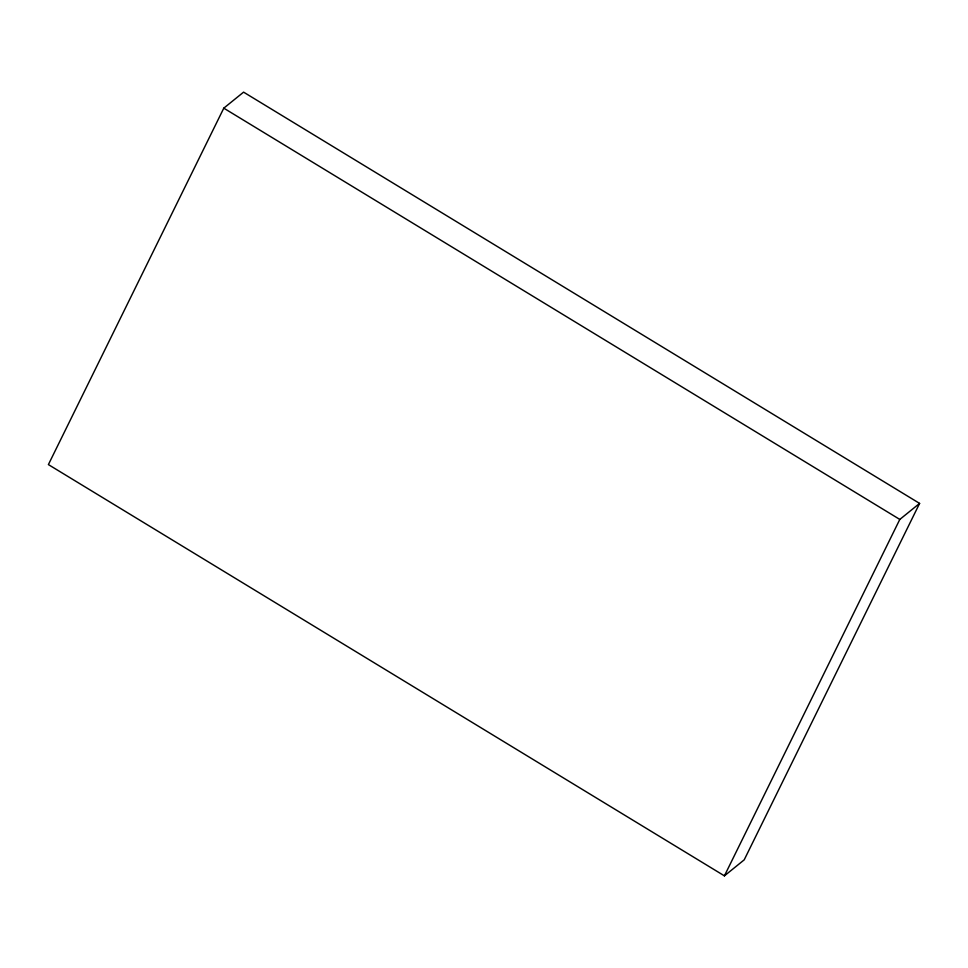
<?xml version="1.0" encoding="UTF-8"?>
<svg xmlns="http://www.w3.org/2000/svg" width="968" height="968" viewBox="0 0 968 968"><rect width="100%" height="100%" fill="white"/><g stroke="black" fill="none" stroke-linecap="round" stroke-linejoin="round"><path stroke-width="1.45" d="M223.789 108.162L48.4 464.592L724.415 875.859L744.21 859.838L919.6 503.408L243.585 92.142L223.789 108.162L899.804 519.429L919.6 503.408M724.415 875.859L899.804 519.429"/></g></svg>
